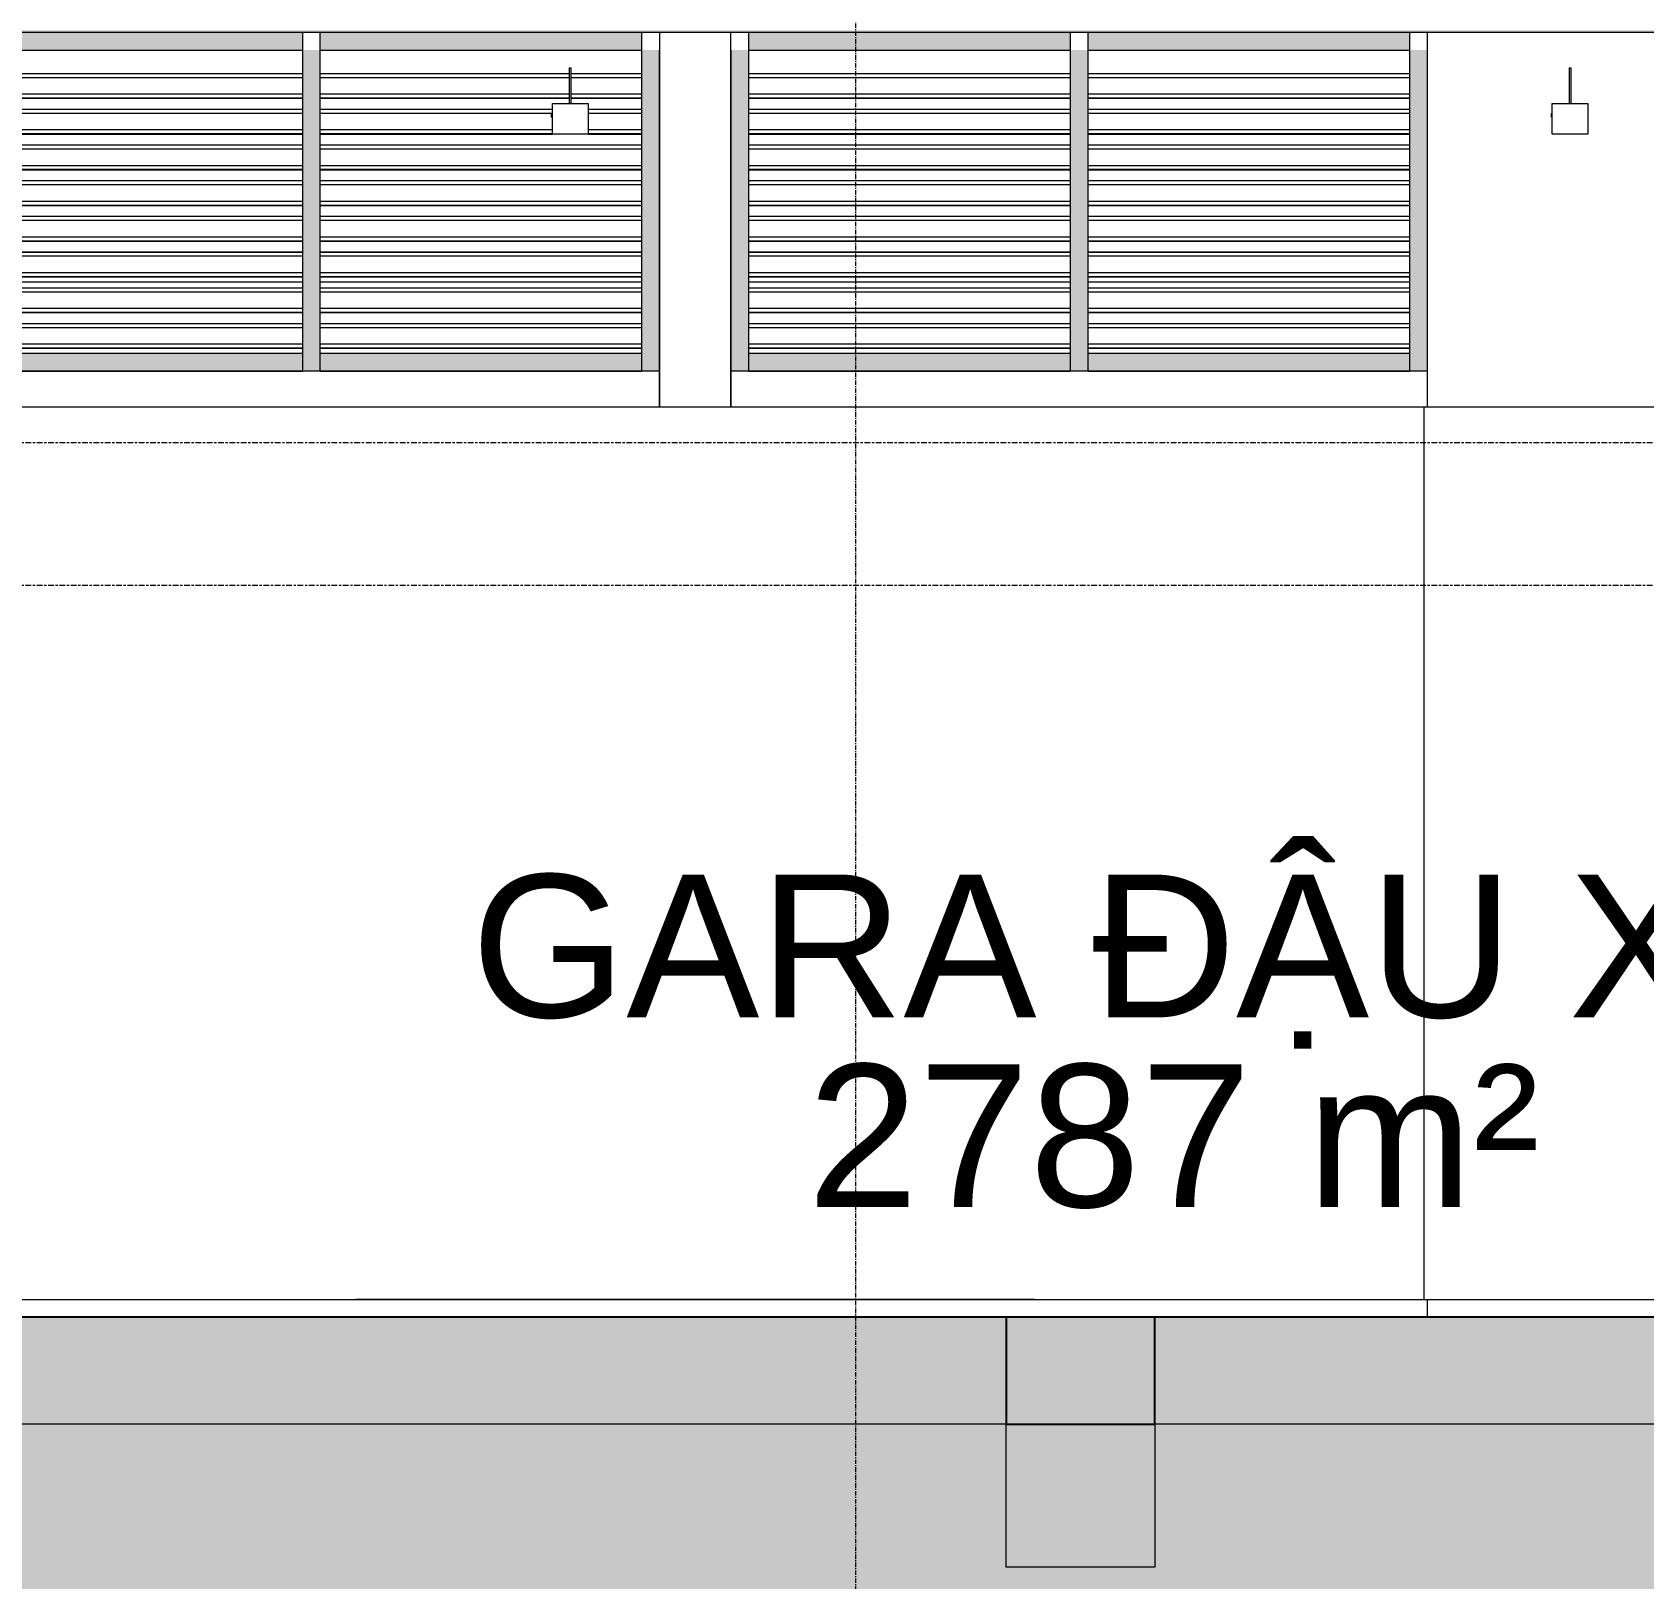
# Model space of a CAD drawing. Header units: millimetres. Extents: x 25061 to 259291, y -8723 to 35400.
# Drawn here: x 46546 to 51059, y -2783 to 1550 of the extents above; entities that cross this region are included whole.
import ezdxf

# ---------------------------------------------------------------- set-up
doc = ezdxf.new("R2010")
doc.units = ezdxf.units.MM
doc.linetypes.add('Centre', pattern=[31.75, 6.35, -4.7625, 15.875, -4.7625])
doc.linetypes.add('Grid Line', pattern=[22.225, 12.7, -3.175, 3.175, -3.175])
for name, color, linetype, lineweight in [('0-1', 7, 'Continuous', 5), ('A-AREA-IDEN', 2, 'Continuous', 9), ('A-CLNG-3', 13, 'Continuous', 18), ('A-CLNG-PATT-3', 13, 'Continuous', 9), ('A-DETL-GENF-1', 9, 'Continuous', 9), ('A-DETL-THIN', 151, 'Continuous', 9), ('A-FLOR-1', 10, 'Continuous', 25), ('A-FLOR-LEVL-2', 51, 'Centre', 9), ('A-FLOR-PATT-1', 7, 'Continuous', 9), ('A-GLAZ-CWMG', 51, 'Continuous', 9), ('A-WALL', 113, 'Continuous', 9), ('C-PRKG', 70, 'Continuous', 9), ('E-LITE-EQPM', 33, 'Continuous', 9), ('S-BEAM-1', 12, 'Continuous', 5), ('S-BEAM-2', 10, 'Continuous', 25), ('S-COLS', 52, 'Continuous', 9), ('S-COLS-1', 7, 'Continuous', 9), ('S-GRID-1', 1, 'Grid Line', 9)]:
    doc.layers.add(name, color=color, linetype=linetype, lineweight=lineweight)
doc.styles.add('Arial', font='arial.ttf', dxfattribs={"height": 400})

# ---------------------------------------------------------------- blocks, each defined once
blk = doc.blocks.new('NCV_TKTC_KET CAU_rvt-1-TKCS_MẶT CẮT 1')
at = {"layer": 'A-FLOR-PATT-1'}
h = blk.add_hatch(color=256, dxfattribs=at)
h.paths.add_polyline_path([(126852.6, -2350), (127252.5, -2350), (127252.5, -2050), (105952.1, -2050), (105952.1, -2350), (126740, -2350)])
h.paths.add_polyline_path([(33652.6, -2350), (54952.6, -2350), (54952.6, -2050), (33652.6, -2050)])
at = {"layer": 'S-BEAM-1'}
blk.add_hatch(color=256, dxfattribs=at).paths.add_polyline_path([(49690, -2750), (49690, -2050), (49273.1, -2050), (49273.2, -2750)])
at = {"layer": 'A-FLOR-1'}
for p, q in [((54952.6, -2050), (33652.6, -2050)), ((49273.2, -2350), (49690, -2350))]:
    blk.add_line(p, q, dxfattribs=at)
at = {"layer": 'S-BEAM-2'}
for p, q in [((49690.1, -2050), (49273.1, -2050)), ((49273.1, -2050), (49273.1, -2350)), ((49690.1, -2350), (49690.1, -2050))]:
    blk.add_line(p, q, dxfattribs=at)
at = {"layer": 'S-COLS-1'}
for p, q in [((50452.5, 1550), (50452.5, 500)), ((50452.5, -2000), (50452.5, -2050))]:
    blk.add_line(p, q, dxfattribs=at)
blk = doc.blocks.new('XE MAY2 - xe may 2-V5-TKCS_MẶT CẮT 1')
at = {"layer": 'C-PRKG'}
for p, q in [((49352.564287, -2000), (47452.564287, -2000)), ((49352.564287, -2000), (47452.564287, -2000)), ((49052.564287, -2000), (48952.564287, -2000)), ((49052.564287, -2000), (48952.564287, -2000))]:
    blk.add_line(p, q, dxfattribs=at)
blk = doc.blocks.new('XE MAY2 - xe may 2-V6-TKCS_MẶT CẮT 1')
at = {"layer": 'C-PRKG'}
for p, q in [((49352.564287, -2000), (51252.564287, -2000)), ((49352.564287, -2000), (51252.564287, -2000)), ((49652.564287, -2000), (49752.564287, -2000)), ((49652.564287, -2000), (49752.564287, -2000))]:
    blk.add_line(p, q, dxfattribs=at)
blk = doc.blocks.new('EAE_STL_PENDANT_TK_15W_120cm - LIC_01-ĐÈN LED BATTEN 1_2_ P_2x20W_ ÁNH SÁNG TRẮNG 6000K_ LẮP ĐẶT NỔI_TREO TY-1359257-TKCS_MẶT CẮT 1')
at = {"layer": 'E-LITE-EQPM'}
for p, q in [((35450.1, 1450), (35450.1, 1350)), ((35450.1, 1450), (35450.1, 1350)), ((35450.1, 1450), (35452.6, 1450)), ((35450.1, 1450), (35450.1, 1450)), ((35452.6, 1450), (35455, 1450)), ((35455, 1450), (35455, 1450)), ((35455.1, 1350), (35455.1, 1450)), ((35455.1, 1350), (35455.1, 1450)), ((35400.6, 1321.7), (35400.6, 1322)), ((35400.6, 1322), (35402.6, 1322)), ((35400.6, 1321.9), (35402.6, 1321.9)), ((35400.6, 1321.9), (35402.6, 1321.9)), ((35400.6, 1311.8), (35400.6, 1321.7)), ((35400.6, 1321.7), (35402.6, 1321.7)), ((35402.6, 1311.8), (35400.6, 1311.8)), ((35400.6, 1311.7), (35402.6, 1311.7)), ((35402.6, 1350), (35502.6, 1350)), ((35402.6, 1348), (35402.6, 1350)), ((35402.6, 1264), (35402.6, 1348)), ((35502.6, 1350), (35502.6, 1348)), ((35502.6, 1348), (35502.6, 1264)), ((35502.6, 1264), (35402.6, 1264))]:
    blk.add_line(p, q, dxfattribs=at)
blk = doc.blocks.new('Rectangular Mullion - 50 x 100mm-2333347-TKCS_MẶT CẮT 1')
at = {"layer": 'A-GLAZ-CWMG'}
blk.add_hatch(color=256, dxfattribs=at).paths.add_polyline_path([(46752.9, 1500), (47302.6, 1500), (47302.6, 1550), (46402.6, 1550), (46402.6, 1500), (46652.6, 1500)])
for p, q in [((46402.6, 1500), (46402.6, 1550)), ((47302.6, 1550), (47302.6, 1500)), ((46402.6, 1500), (47302.6, 1500))]:
    blk.add_line(p, q, dxfattribs=at)
blk = doc.blocks.new('Rectangular Mullion - 50 x 100mm-2333349-TKCS_MẶT CẮT 1')
at = {"layer": 'A-GLAZ-CWMG'}
blk.add_hatch(color=256, dxfattribs=at).paths.add_polyline_path([(46752.9, 600), (47302.6, 600), (47302.6, 650), (46402.6, 650), (46402.6, 600)])
for p, q in [((46402.6, 600), (46402.6, 650)), ((47302.6, 650), (46402.6, 650)), ((47302.6, 650), (47302.6, 600)), ((46402.6, 600), (47302.6, 600))]:
    blk.add_line(p, q, dxfattribs=at)
blk = doc.blocks.new('Rectangular Mullion - MULLION LA SACH-2333351-TKCS_MẶT CẮT 1')
at = {"layer": 'A-GLAZ-CWMG'}
for p, q in [((46402.6, 734.3), (47302.6, 734.3)), ((46402.6, 734.2), (47302.6, 734.2)), ((46402.6, 723.1), (47302.6, 723.1)), ((47302.6, 676.1), (46402.6, 676.1)), ((46402.6, 665.9), (47302.6, 665.9)), ((46402.6, 665.8), (47302.6, 665.8)), ((46402.6, 664.8), (47302.6, 664.8))]:
    blk.add_line(p, q, dxfattribs=at)
blk = doc.blocks.new('Rectangular Mullion - MULLION LA SACH-V23-TKCS_MẶT CẮT 1')
at = {"layer": 'A-GLAZ-CWMG'}
for p, q in [((49502.6, 734.2), (49502.6, 734.3)), ((49502.6, 734.3), (50402.6, 734.3)), ((49502.6, 734.2), (50402.6, 734.2)), ((49502.6, 723.1), (50402.6, 723.1)), ((50402.6, 676.1), (49502.6, 676.1)), ((49502.6, 665.8), (49502.6, 665.9)), ((49502.6, 665.9), (50402.6, 665.9)), ((49502.6, 664.8), (49502.6, 665.8)), ((49502.6, 665.8), (50402.6, 665.8)), ((49502.6, 664.8), (50402.6, 664.8))]:
    blk.add_line(p, q, dxfattribs=at)
blk = doc.blocks.new('Rectangular Mullion - MULLION LA SACH-V24-TKCS_MẶT CẮT 1')
at = {"layer": 'A-GLAZ-CWMG'}
for p, q in [((47352.6, 1334.3), (48002.6, 1334.3)), ((47352.6, 1334.2), (48002.6, 1334.2)), ((47352.6, 1323.1), (48002.6, 1323.1)), ((48102.6, 1334.3), (48252.6, 1334.3)), ((48102.6, 1334.2), (48252.6, 1334.2)), ((48102.6, 1323.1), (48252.6, 1323.1)), ((48002.6, 1276.1), (47352.6, 1276.1)), ((47352.6, 1265.9), (48002.6, 1265.9)), ((47352.6, 1265.8), (48002.6, 1265.8)), ((47352.6, 1264.8), (48002.6, 1264.8)), ((48252.6, 1276.1), (48102.6, 1276.1)), ((48102.6, 1265.9), (48252.6, 1265.9)), ((48102.6, 1265.8), (48252.6, 1265.8)), ((48102.6, 1264.8), (48252.6, 1264.8))]:
    blk.add_line(p, q, dxfattribs=at)
blk = doc.blocks.new('Rectangular Mullion - MULLION LA SACH-V26-TKCS_MẶT CẮT 1')
at = {"layer": 'A-GLAZ-CWMG'}
for p, q in [((47352.6, 1434.3), (48050.8, 1434.3)), ((47352.6, 1434.2), (48050.8, 1434.2)), ((47352.6, 1423.1), (48050.8, 1423.1)), ((48054.3, 1434.3), (48252.6, 1434.3)), ((48054.3, 1434.2), (48252.6, 1434.2)), ((48054.3, 1423.1), (48252.6, 1423.1)), ((48050.8, 1376.1), (47352.6, 1376.1)), ((47352.6, 1365.9), (48050.8, 1365.9)), ((47352.6, 1365.8), (48050.8, 1365.8)), ((47352.6, 1364.8), (48050.8, 1364.8)), ((48252.6, 1376.1), (48054.3, 1376.1)), ((48054.3, 1365.9), (48252.6, 1365.9)), ((48054.3, 1365.8), (48252.6, 1365.8)), ((48054.3, 1364.8), (48252.6, 1364.8))]:
    blk.add_line(p, q, dxfattribs=at)
blk = doc.blocks.new('Rectangular Mullion - 50 x 100mm-2333204-TKCS_MẶT CẮT 1')
at = {"layer": 'A-GLAZ-CWMG'}
blk.add_hatch(color=256, dxfattribs=at).paths.add_polyline_path([(39727.6, 600), (39727.6, 700), (39677.6, 700), (39677.6, 600)])
for p, q in [((39677.6, 700), (39677.6, 600)), ((39727.6, 600), (39727.6, 700)), ((39727.6, 600), (39677.6, 600))]:
    blk.add_line(p, q, dxfattribs=at)
blk = doc.blocks.new('Rectangular Mullion - 50 x 100mm-2333205-TKCS_MẶT CẮT 1')
at = {"layer": 'A-GLAZ-CWMG'}
blk.add_hatch(color=256, dxfattribs=at).paths.add_polyline_path([(39727.6, 700), (39727.6, 800), (39677.6, 800), (39677.6, 700)])
for p, q in [((39677.6, 800), (39677.6, 700)), ((39727.6, 700), (39727.6, 800))]:
    blk.add_line(p, q, dxfattribs=at)
blk = doc.blocks.new('Rectangular Mullion - 50 x 100mm-2333207-TKCS_MẶT CẮT 1')
at = {"layer": 'A-GLAZ-CWMG'}
blk.add_hatch(color=256, dxfattribs=at).paths.add_polyline_path([(50452.5, 600), (50452.5, 700), (50402.6, 700), (50402.6, 600)])
for p in [(50402.6, 700), (50452.5, 600)]:
    blk.add_line(p, (50402.6, 600), dxfattribs=at)
blk = doc.blocks.new('Rectangular Mullion - 50 x 100mm-2333208-TKCS_MẶT CẮT 1')
at = {"layer": 'A-GLAZ-CWMG'}
blk.add_hatch(color=256, dxfattribs=at).paths.add_polyline_path([(50452.5, 700), (50452.5, 800), (50402.6, 800), (50402.6, 700)])
blk.add_line((50402.6, 800), (50402.6, 700), dxfattribs=at)
blk = doc.blocks.new('Rectangular Mullion - 50 x 100mm-V67-TKCS_MẶT CẮT 1')
at = {"layer": 'A-GLAZ-CWMG'}
blk.add_hatch(color=256, dxfattribs=at).paths.add_polyline_path([(48302.564287, 600), (48302.564287, 700), (48252.564287, 700), (48252.564287, 600)])
for p, q in [((48252.564287, 700), (48252.564287, 600)), ((48302.564287, 600), (48302.564287, 700)), ((48302.564287, 600), (48252.564287, 600))]:
    blk.add_line(p, q, dxfattribs=at)
blk = doc.blocks.new('Rectangular Mullion - 50 x 100mm-V68-TKCS_MẶT CẮT 1')
at = {"layer": 'A-GLAZ-CWMG'}
blk.add_hatch(color=256, dxfattribs=at).paths.add_polyline_path([(48302.564287, 700), (48302.564287, 800), (48252.564287, 800), (48252.564287, 700)])
for p, q in [((48252.564287, 800), (48252.564287, 700)), ((48302.564287, 700), (48302.564287, 800))]:
    blk.add_line(p, q, dxfattribs=at)
blk = doc.blocks.new('Rectangular Mullion - 50 x 100mm-V69-TKCS_MẶT CẮT 1')
at = {"layer": 'A-GLAZ-CWMG'}
blk.add_hatch(color=256, dxfattribs=at).paths.add_polyline_path([(48552.564287, 600), (48552.564287, 700), (48502.564287, 700), (48502.564287, 600)])
for p, q in [((48502.564287, 700), (48502.564287, 600)), ((48552.564287, 600), (48552.564287, 700)), ((48552.564287, 600), (48502.564287, 600))]:
    blk.add_line(p, q, dxfattribs=at)
blk = doc.blocks.new('Rectangular Mullion - 50 x 100mm-V70-TKCS_MẶT CẮT 1')
at = {"layer": 'A-GLAZ-CWMG'}
blk.add_hatch(color=256, dxfattribs=at).paths.add_polyline_path([(48552.564287, 700), (48552.564287, 800), (48502.564287, 800), (48502.564287, 700)])
for p, q in [((48502.564287, 800), (48502.564287, 700)), ((48552.564287, 700), (48552.564287, 800))]:
    blk.add_line(p, q, dxfattribs=at)

msp = doc.modelspace()

# ---------------------------------------------------------------- hatches: boundary and pattern name
at = {"layer": 'A-CLNG-PATT-3'}
h = msp.add_hatch(dxfattribs=at)
h.set_pattern_fill('FP_7', color=256, style=0, pattern_type=2)
h.set_pattern_definition([(0, (81080.3, 14125), (1300.48, 325.12), [53.645, -921.715, 53.645, -6123.635]), (0, (81080.3, 14125), (1300.48, 325.12), [-1029.005, -921.715, 53.645, -1897.075, -3251.2]), (0, (81080.3, 14125), (1300.48, 325.12), [-3901.44, 53.645, -921.715, 53.645, -2222.195]), (0, (81080.3, 14125), (1300.48, 325.12), [-4930.445, -596.595, 53.645, -1571.955]), (120, (81567.98, 14287.56), (-931.8022, 963.6887), [53.645, -921.715, -6177.28]), (120, (81567.98, 14287.56), (-931.8022, 963.6887), [-975.36, 53.645, -921.715, -5201.92]), (120, (81567.98, 14287.56), (-931.8022, 963.6887), [-1950.72, 53.645, -1897.075, -3251.2]), (120, (81567.98, 14287.56), (-931.8022, 963.6887), [-3901.44, 53.645, -921.715, -2275.84]), (120, (81567.98, 14287.56), (-931.8022, 963.6887), [-4876.8, 53.645, -596.595, -1625.6]), (120, (81567.98, 14287.56), (-931.8022, 963.6887), [-5527.04, 53.645, -1571.955]), (240, (81730.54, 14937.8), (-368.6778, -1288.8087), [53.645, -921.715, -6177.28]), (240, (81730.54, 14937.8), (-368.6778, -1288.8087), [-975.36, 53.645, -921.715, -5201.92]), (240, (81730.54, 14937.8), (-368.6778, -1288.8087), [-1950.72, 53.645, -1897.075, -3251.2]), (240, (81730.54, 14937.8), (-368.6778, -1288.8087), [-3901.44, 53.645, -921.715, -2275.84]), (240, (81730.54, 14937.8), (-368.6778, -1288.8087), [-4876.8, 53.645, -596.595, -1625.6]), (240, (81730.54, 14937.8), (-368.6778, -1288.8087), [-5527.04, 53.645, -1571.955])])
h.paths.add_polyline_path([(106252.6, 1550), (126952.6, 1550), (126952.6, 1555), (106252.6, 1555)])
h.paths.add_polyline_path([(33955, 1550), (54652.6, 1550), (54652.6, 1555), (33952.6, 1555), (33952.6, 1550)])
at = {"layer": 'A-DETL-GENF-1'}
h = msp.add_hatch(dxfattribs=at)
h.set_pattern_fill('FP_32', color=256, style=0, pattern_type=2)
h.set_pattern_definition([(0, (81080.3, 14125), (774.192, 774.192), [774.192, -774.192]), (0, (81080.3, 14415.3), (774.192, 774.192), [774.192, -774.192]), (0, (81080.3, 14705.64), (774.192, 774.192), [774.192, -774.192]), (90, (81177.1, 14802.4), (-774.192, 774.192), [774.192, -774.192]), (90, (81467.4, 14802.4), (-774.192, 774.192), [774.192, -774.192]), (90, (81757.7, 14802.4), (-774.192, 774.192), [774.192, -774.192])])
h.paths.add_polyline_path([(29155.7, -4846.7), (131539.2, -4846.7), (131539.2, -172.5), (129801.5, -74.5), (127252.6, -74.5), (127252.6, -2750), (126852.6, -2750), (126852.6, -2350), (122802.7, -2350), (122802.7, -2750), (122402.7, -2750), (122402.7, -2350), (118552.2, -2350), (118552.2, -2750), (118152.4, -2750), (118152.4, -2350), (115052.8, -2350), (115052.8, -2750), (114652.8, -2750), (114652.8, -2350), (111633.9, -2350), (111633.9, -2750), (111215.1, -2750), (111215.1, -2350), (107235.6, -2350), (107235.6, -3550), (107285.6, -3550), (107285.6, -3600), (105055, -3600), (105055, -3550), (105105, -3550), (105105, -2050), (105952.6, -2050), (105952.6, 200), (54952.6, 200), (54952.6, -2050), (55792.6, -2050), (55792.6, -3550), (55842.6, -3550), (55842.6, -3600), (53619.6, -3600), (53619.6, -3550), (53669.6, -3550), (53669.6, -2350), (49690, -2350), (49690, -2750), (49273.2, -2750), (49273.2, -2350), (46252.6, -2350), (46252.6, -2750), (45852.6, -2750), (45852.6, -2350), (42752.6, -2350), (42752.6, -2750), (42352.6, -2750), (42352.6, -2350), (38502.7, -2350), (38502.7, -2750), (38102.7, -2750), (38102.7, -2350), (34052.6, -2350), (34052.6, -2750), (33652.6, -2750), (33652.6, 0), (31103.5, 0), (29155.7, -121.7), (29155.7, -4610)])

# ---------------------------------------------------------------- linework, layer by layer
at = {"layer": 'A-CLNG-3'}
msp.add_line((33952.6, 1550), (54652.6, 1550), dxfattribs=at)
at = {"layer": 'A-DETL-THIN'}
for p, q in [((49273.2, -2350), (46252.6, -2350)), ((49273.2, -2750), (49273.2, -2350)), ((53669.6, -2350), (49690, -2350)), ((49690, -2350), (49690, -2750)), ((49690, -2750), (49273.2, -2750))]:
    msp.add_line(p, q, dxfattribs=at)
at = {"layer": 'A-FLOR-LEVL-2'}
for p, q in [((134152.6, 400), (25061.1, 400)), ((132120.6, 0), (25061.1, 0)), ((25061.1, -2000), (132120.6, -2000))]:
    msp.add_line(p, q, dxfattribs=at)
at = {"layer": 'A-WALL'}
for p, q in [((47302.6, 850), (46402.6, 850)), ((48252.6, 850), (47352.6, 850)), ((49452.6, 850), (48552.6, 850)), ((50402.6, 850), (49502.6, 850)), ((48302.6, 600), (46352.6, 600)), ((48302.6, 500), (48302.6, 600)), ((50452.5, 600), (48502.6, 600)), ((48502.6, 600), (48502.6, 500)), ((54242.6, 500), (46352.6, 500)), ((50442.5, 500), (50442.5, -2000)), ((46352.6, -2000), (54642.6, -2000))]:
    msp.add_line(p, q, dxfattribs=at)
at = {"layer": 'S-COLS'}
for p, q in [((48302.6, 1550), (48302.6, 600)), ((48502.6, 600), (48502.6, 1550)), ((48302.6, 600), (48302.6, 500)), ((48502.6, 500), (48502.6, 600))]:
    msp.add_line(p, q, dxfattribs=at)
at = {"layer": 'S-GRID-1'}
msp.add_line((48852.6, -3283.1), (48852.6, 30285.9), dxfattribs=at)

# ---------------------------------------------------------------- block references
at = {"layer": '0-1'}
msp.add_blockref('NCV_TKTC_KET CAU_rvt-1-TKCS_MẶT CẮT 1', (0, 0), dxfattribs=at)
at = {"layer": 'A-GLAZ-CWMG'}
for name, p in [('Rectangular Mullion - 50 x 100mm-2333347-TKCS_MẶT CẮT 1', (0, 0)), ('Rectangular Mullion - 50 x 100mm-2333347-TKCS_MẶT CẮT 1', (950, 0)), ('Rectangular Mullion - 50 x 100mm-2333347-TKCS_MẶT CẮT 1', (2150, 0)), ('Rectangular Mullion - 50 x 100mm-2333347-TKCS_MẶT CẮT 1', (3100.1, 0)), ('Rectangular Mullion - 50 x 100mm-2333205-TKCS_MẶT CẮT 1', (7625, 700)), ('Rectangular Mullion - 50 x 100mm-V68-TKCS_MẶT CẮT 1', (0, 700)), ('Rectangular Mullion - 50 x 100mm-V70-TKCS_MẶT CẮT 1', (0, 700)), ('Rectangular Mullion - 50 x 100mm-2333205-TKCS_MẶT CẮT 1', (9775, 700)), ('Rectangular Mullion - 50 x 100mm-2333208-TKCS_MẶT CẮT 1', (0, 700)), ('Rectangular Mullion - MULLION LA SACH-2333351-TKCS_MẶT CẮT 1', (0, 700)), ('Rectangular Mullion - 50 x 100mm-2333205-TKCS_MẶT CẮT 1', (7625, 600)), ('Rectangular Mullion - MULLION LA SACH-V26-TKCS_MẶT CẮT 1', (0, 0)), ('Rectangular Mullion - 50 x 100mm-V68-TKCS_MẶT CẮT 1', (0, 600)), ('Rectangular Mullion - 50 x 100mm-V70-TKCS_MẶT CẮT 1', (0, 600)), ('Rectangular Mullion - MULLION LA SACH-V23-TKCS_MẶT CẮT 1', (-950, 700)), ('Rectangular Mullion - 50 x 100mm-2333205-TKCS_MẶT CẮT 1', (9775, 600)), ('Rectangular Mullion - MULLION LA SACH-V23-TKCS_MẶT CẮT 1', (0, 700)), ('Rectangular Mullion - 50 x 100mm-2333208-TKCS_MẶT CẮT 1', (0, 600)), ('Rectangular Mullion - MULLION LA SACH-2333351-TKCS_MẶT CẮT 1', (0, 600)), ('Rectangular Mullion - MULLION LA SACH-V24-TKCS_MẶT CẮT 1', (0, 0)), ('Rectangular Mullion - MULLION LA SACH-V23-TKCS_MẶT CẮT 1', (-950, 600)), ('Rectangular Mullion - MULLION LA SACH-V23-TKCS_MẶT CẮT 1', (0, 600)), ('Rectangular Mullion - 50 x 100mm-2333205-TKCS_MẶT CẮT 1', (7625, 500)), ('Rectangular Mullion - 50 x 100mm-V68-TKCS_MẶT CẮT 1', (0, 500)), ('Rectangular Mullion - 50 x 100mm-V70-TKCS_MẶT CẮT 1', (0, 500)), ('Rectangular Mullion - 50 x 100mm-2333205-TKCS_MẶT CẮT 1', (9775, 500)), ('Rectangular Mullion - 50 x 100mm-2333208-TKCS_MẶT CẮT 1', (0, 500)), ('Rectangular Mullion - MULLION LA SACH-2333351-TKCS_MẶT CẮT 1', (0, 500)), ('Rectangular Mullion - MULLION LA SACH-2333351-TKCS_MẶT CẮT 1', (950, 500)), ('Rectangular Mullion - MULLION LA SACH-V23-TKCS_MẶT CẮT 1', (-950, 500)), ('Rectangular Mullion - MULLION LA SACH-V23-TKCS_MẶT CẮT 1', (0, 500)), ('Rectangular Mullion - 50 x 100mm-2333205-TKCS_MẶT CẮT 1', (7625, 400)), ('Rectangular Mullion - 50 x 100mm-V68-TKCS_MẶT CẮT 1', (0, 400)), ('Rectangular Mullion - 50 x 100mm-V70-TKCS_MẶT CẮT 1', (0, 400)), ('Rectangular Mullion - 50 x 100mm-2333205-TKCS_MẶT CẮT 1', (9775, 400)), ('Rectangular Mullion - 50 x 100mm-2333208-TKCS_MẶT CẮT 1', (0, 400)), ('Rectangular Mullion - MULLION LA SACH-2333351-TKCS_MẶT CẮT 1', (0, 400)), ('Rectangular Mullion - MULLION LA SACH-2333351-TKCS_MẶT CẮT 1', (950, 400)), ('Rectangular Mullion - MULLION LA SACH-V23-TKCS_MẶT CẮT 1', (-950, 400)), ('Rectangular Mullion - MULLION LA SACH-V23-TKCS_MẶT CẮT 1', (0, 400)), ('Rectangular Mullion - 50 x 100mm-2333205-TKCS_MẶT CẮT 1', (7625, 300)), ('Rectangular Mullion - 50 x 100mm-V68-TKCS_MẶT CẮT 1', (0, 300)), ('Rectangular Mullion - 50 x 100mm-V70-TKCS_MẶT CẮT 1', (0, 300)), ('Rectangular Mullion - 50 x 100mm-2333205-TKCS_MẶT CẮT 1', (9775, 300)), ('Rectangular Mullion - 50 x 100mm-2333208-TKCS_MẶT CẮT 1', (0, 300)), ('Rectangular Mullion - MULLION LA SACH-2333351-TKCS_MẶT CẮT 1', (0, 300)), ('Rectangular Mullion - 50 x 100mm-2333205-TKCS_MẶT CẮT 1', (7625, 200)), ('Rectangular Mullion - MULLION LA SACH-2333351-TKCS_MẶT CẮT 1', (950, 300)), ('Rectangular Mullion - 50 x 100mm-V68-TKCS_MẶT CẮT 1', (0, 200)), ('Rectangular Mullion - 50 x 100mm-V70-TKCS_MẶT CẮT 1', (0, 200)), ('Rectangular Mullion - MULLION LA SACH-V23-TKCS_MẶT CẮT 1', (-950, 300)), ('Rectangular Mullion - 50 x 100mm-2333205-TKCS_MẶT CẮT 1', (9775, 200)), ('Rectangular Mullion - MULLION LA SACH-V23-TKCS_MẶT CẮT 1', (0, 300)), ('Rectangular Mullion - 50 x 100mm-2333208-TKCS_MẶT CẮT 1', (0, 200)), ('Rectangular Mullion - MULLION LA SACH-2333351-TKCS_MẶT CẮT 1', (0, 200)), ('Rectangular Mullion - MULLION LA SACH-2333351-TKCS_MẶT CẮT 1', (950, 200)), ('Rectangular Mullion - MULLION LA SACH-V23-TKCS_MẶT CẮT 1', (-950, 200)), ('Rectangular Mullion - MULLION LA SACH-V23-TKCS_MẶT CẮT 1', (0, 200)), ('Rectangular Mullion - 50 x 100mm-2333205-TKCS_MẶT CẮT 1', (7625, 100)), ('Rectangular Mullion - 50 x 100mm-V68-TKCS_MẶT CẮT 1', (0, 100)), ('Rectangular Mullion - 50 x 100mm-V70-TKCS_MẶT CẮT 1', (0, 100)), ('Rectangular Mullion - 50 x 100mm-2333205-TKCS_MẶT CẮT 1', (9775, 100)), ('Rectangular Mullion - 50 x 100mm-2333208-TKCS_MẶT CẮT 1', (0, 100)), ('Rectangular Mullion - MULLION LA SACH-2333351-TKCS_MẶT CẮT 1', (0, 100)), ('Rectangular Mullion - MULLION LA SACH-2333351-TKCS_MẶT CẮT 1', (950, 100)), ('Rectangular Mullion - MULLION LA SACH-V23-TKCS_MẶT CẮT 1', (-950, 100)), ('Rectangular Mullion - MULLION LA SACH-V23-TKCS_MẶT CẮT 1', (0, 100)), ('Rectangular Mullion - 50 x 100mm-2333205-TKCS_MẶT CẮT 1', (7625, 0)), ('Rectangular Mullion - 50 x 100mm-V68-TKCS_MẶT CẮT 1', (0, 0)), ('Rectangular Mullion - 50 x 100mm-V70-TKCS_MẶT CẮT 1', (0, 0)), ('Rectangular Mullion - 50 x 100mm-2333205-TKCS_MẶT CẮT 1', (9775, 0)), ('Rectangular Mullion - 50 x 100mm-2333208-TKCS_MẶT CẮT 1', (0, 0)), ('Rectangular Mullion - MULLION LA SACH-2333351-TKCS_MẶT CẮT 1', (0, 0)), ('Rectangular Mullion - MULLION LA SACH-2333351-TKCS_MẶT CẮT 1', (950, 0)), ('Rectangular Mullion - MULLION LA SACH-V23-TKCS_MẶT CẮT 1', (-950, 0)), ('Rectangular Mullion - MULLION LA SACH-V23-TKCS_MẶT CẮT 1', (0, 0)), ('Rectangular Mullion - 50 x 100mm-2333204-TKCS_MẶT CẮT 1', (7625, 0)), ('Rectangular Mullion - 50 x 100mm-V67-TKCS_MẶT CẮT 1', (0, 0)), ('Rectangular Mullion - 50 x 100mm-V69-TKCS_MẶT CẮT 1', (0, 0)), ('Rectangular Mullion - 50 x 100mm-2333204-TKCS_MẶT CẮT 1', (9775, 0)), ('Rectangular Mullion - 50 x 100mm-2333207-TKCS_MẶT CẮT 1', (0, 0)), ('Rectangular Mullion - 50 x 100mm-2333349-TKCS_MẶT CẮT 1', (0, 0)), ('Rectangular Mullion - 50 x 100mm-2333349-TKCS_MẶT CẮT 1', (950, 0)), ('Rectangular Mullion - 50 x 100mm-2333349-TKCS_MẶT CẮT 1', (2150, 0)), ('Rectangular Mullion - 50 x 100mm-2333349-TKCS_MẶT CẮT 1', (3100, 0))]:
    msp.add_blockref(name, p, dxfattribs=at)
at = {"layer": 'C-PRKG'}
for name in ['XE MAY2 - xe may 2-V5-TKCS_MẶT CẮT 1', 'XE MAY2 - xe may 2-V6-TKCS_MẶT CẮT 1']:
    msp.add_blockref(name, (0, 0), dxfattribs=at)
at = {"layer": 'E-LITE-EQPM'}
for p in [(12600, 0), (15400, 0)]:
    msp.add_blockref('EAE_STL_PENDANT_TK_15W_120cm - LIC_01-ĐÈN LED BATTEN 1_2_ P_2x20W_ ÁNH SÁNG TRẮNG 6000K_ LẮP ĐẶT NỔI_TREO TY-1359257-TKCS_MẶT CẮT 1', p, dxfattribs=at)

# ---------------------------------------------------------------- texts
at = {"layer": 'A-AREA-IDEN', "char_height": 400, "line_spacing_factor": 0.936439, "style": 'Arial'}
for s, insert, width, attachment_point in [('\\pt8,16,24,32,40,48,56,64,72,80,88,96,104,112,120,128,136,144,152,160,168,176,184,192,200,208,216,224,232,240,248,256;GARA ĐẬU XE', (49684.5, -1298), 3820.8, 8), ('\\pt8,16,24,32,40,48,56,64,72,80,88,96,104,112,120,128,136,144,152,160,168,176,184,192,200,208,216,224,232,240,248,256;2787 m²', (49741.7, -1543.9), 2064, 5)]:
    msp.add_mtext(s, dxfattribs=dict(at, insert=insert, width=width, attachment_point=attachment_point))

doc.saveas('drawing.dxf')
